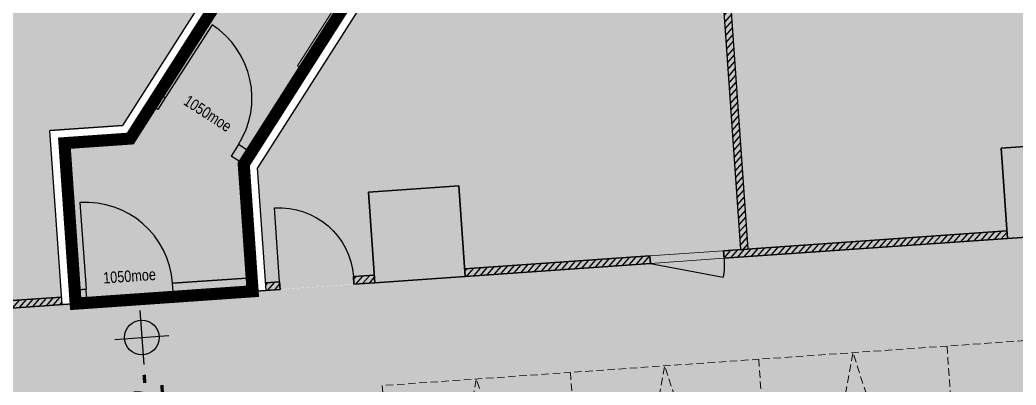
# Model space of a CAD drawing. Header units: millimetres. Extents: x 834311283 to 834708468, y 817882832 to 818197366.
# Drawn here: x 834570828 to 834584024, y 818085873 to 818090707 of the extents above; entities that cross this region are included whole.
import ezdxf

# ---------------------------------------------------------------- set-up
doc = ezdxf.new("R2010")
doc.units = ezdxf.units.MM
doc.header["$LTSCALE"] = 3
doc.linetypes.add('DASHED2', pattern=[0.375, 0.25, -0.125])
doc.linetypes.add('DIVIDE', pattern=[1.25, 0.5, -0.25, 0, -0.25, 0, -0.25])
for name, color, linetype in [('_DEVELOPMENT BOUNDARY', 96, 'DIVIDE'), ('_SUBLEASE LINE', 10, 'DIVIDE'), ('ADRG-WORKS-B02$0$ARG832_', 8, 'Continuous'), ('BD-CB-SOLID-DH', 251, 'Continuous'), ('UAJ-00XREF', 7, 'Continuous')]:
    doc.layers.add(name, color=color, linetype=linetype)
for name, color, linetype, lineweight in [('Hatch (LTC&CB)', 252, 'Continuous', 35), ('HATCH-SUBLEASE', 241, 'Continuous', 5), ('UAJ-00ANNO-t', 7, 'Continuous', 5), ('UAJ-05SYMB', 7, 'Continuous', 5), ('UAJ-22INWA-bw', 3, 'Continuous', 35), ('UAJ-22INWA-rc', 6, 'Continuous', 35), ('UAJ-23FLOR-a', 1, 'Continuous', 13), ('UAJ-23FLOR-h', 251, 'Continuous', 9), ('UAJ-28STRU', 6, 'Continuous', 35), ('UAJ-32INFR', 7, 'Continuous', 25), ('UAJ-34RAIL-a', 1, 'Continuous', 13)]:
    doc.layers.add(name, color=color, linetype=linetype, lineweight=lineweight)
doc.layers.add('UAJ-01LAYO-$', color=32, linetype='Continuous', lineweight=5, plot=False)
doc.styles.add('3A35X-MAGP-P-B02-0$0$Kowloon_standard', font='arial.ttf', dxfattribs={"width": 0.8, "height": 2.5})
doc.styles.add('Kowloon_standard', font='arial.ttf', dxfattribs={"width": 0.8, "height": 2.5})

# ---------------------------------------------------------------- blocks, each defined once
blk = doc.blocks.new('ADRG-WORKS-B02$0$car2x5_2')
at = {"layer": 'UAJ-05SYMB', "linetype": 'DASHED2', "lineweight": -2, "ltscale": 4, "flags": 128}
blk.add_lwpolyline([(0, 4.435e-13), (-8.871e-13, 152.4000000000004), (76.19999999999912, 152.4000000000004), (76.2, 4.435e-13), (0, 4.435e-13)], close=True, dxfattribs=at)
blk.add_lwpolyline([(-8.871e-13, 152.4000000000004), (38.1, 4.435e-13), (76.19999999999912, 152.4000000000004)], dxfattribs=at)
blk = doc.blocks.new('D1050')
blk.add_line((2.384185791015625e-07, 1150), (1.192092895507812e-07, 0))
blk.add_arc((-0.01708555221557617, -1.192092895507812e-07), 1150.000000259058, 0, 89.9991462263538)
at = {"layer": 'UAJ-01LAYO-$', "insert": (237.1811995506287, 209.252718091011), "char_height": 149.9999999999999, "width": 342.4426757860987, "attachment_point": 1, "style": 'Kowloon_standard'}
blk.add_mtext('1050moe', dxfattribs=at)
blk = doc.blocks.new('D980')
at = {"flags": 128}
blk.add_lwpolyline([(0, 0), (0, 980, -0.414213562373095), (980, 0)], format="xyb", dxfattribs=at)
blk = doc.blocks.new('DA980')
blk.add_line((1.192092895507812e-07, 2.384185791015625e-07), (947.674357175827, 249.6263471841812))
blk.add_arc((0, 2.384185791015625e-07), 980.0000001359389, 359.9892970936951, 14.75704182408834)
blk = doc.blocks.new('GBP-LB02_LEV-6.53')
at = {"layer": 'BD-CB-SOLID-DH'}
h = blk.add_hatch(dxfattribs=at)
h.set_pattern_fill('ANSI31', color=256, scale=20, angle=359.9946671853338, style=0)
h.set_pattern_definition([(48.98824288196197, (833573439.664471, 817701771.387095), (-47.91550873736223, 41.6695815006554), [])])
h.paths.add_polyline_path([(834580374.448942, 818087666.5178264), (834580474.2052572, 818087673.4914664), (834579953.747912, 818095118.4163573), (834579853.9984806, 818095111.4426476)])
h.paths.add_polyline_path([(834580393.627153, 818087392.1779038), (834580393.6271479, 818087392.177977), (834580219.0533214, 818087379.9739276)])
h = blk.add_hatch(dxfattribs=at)
h.set_pattern_fill('ANSI31', color=256, scale=20, angle=359.9946671853338, style=0)
h.set_pattern_definition([(48.98824288196197, (834608352.2586421, 818127038.9323963), (-47.91550873736223, 41.6695815006554), [])])
h.paths.add_polyline_path([(834579179.3547283, 818087482.746742), (834579172.3823328, 818087582.4852555), (834576720.9376413, 818087411.1127224), (834576727.9121708, 818087311.3836744)])
h.paths.add_polyline_path([(834580149.9964665, 818087650.8270831), (834580156.9691205, 818087551.0848722), (834583910.4125798, 818087813.4616442), (834583903.4388423, 818087913.2180439)])
h = blk.add_hatch(dxfattribs=at)
h.set_pattern_fill('ANSI31', color=256, scale=20, angle=359.9946671853338, style=0)
h.set_pattern_definition([(48.98824288196197, (834623294.8481184, 818128682.2401838), (-47.91550873736223, 41.6695815006554), [])])
h.paths.add_polyline_path([(834575530.8633149, 818087227.6667466), (834575523.8896592, 818087327.423291), (834575246.4581703, 818087308.0289571), (834575253.4318258, 818087208.2724131)])
h = blk.add_hatch(dxfattribs=at)
h.set_pattern_fill('ANSI31', color=256, scale=20, angle=359.9946671853338, style=0)
h.set_pattern_definition([(48.98824288196197, (834622039.7891903, 818128594.6943513), (-47.91550873736223, 41.6695815006554), [])])
h.paths.add_polyline_path([(834574275.8043867, 818087140.1209141), (834574268.830731, 818087239.8774585), (834574083.7226366, 818087226.7458937), (834574090.6963836, 818087126.9893564)])
h = blk.add_hatch(dxfattribs=at)
h.set_pattern_fill('ANSI31', color=256, scale=20, angle=359.9946671853338, style=0)
h.set_pattern_definition([(48.98824288196197, (834617134.4267309, 818128251.5851413), (-47.91550873736223, 41.6695815006554), [])])
h.paths.add_polyline_path([(834571387.2940342, 818086938.0032817), (834571380.3202875, 818087037.7598197), (834568350.1000915, 818086825.9269712), (834568357.0738385, 818086726.1704338)])
at = {"layer": 'UAJ-23FLOR-h'}
h = blk.add_hatch(dxfattribs=at)
h.set_pattern_fill('EARTH', color=256, scale=180, angle=45)
h.set_pattern_definition([(48.99890852994428, (833819452.4835471, 817786003.3590384), (-112.7268621600291, 1612.510668041472), [1143, -1143]), (48.99890852994428, (833819129.0015101, 817786284.568502), (-112.7268621600291, 1612.510668041472), [1143, -1143]), (48.99890852994428, (833818805.5194733, 817786565.7779655), (-112.7268621600291, 1612.510668041472), [1143, -1143]), (138.9989085299443, (833818791.4286155, 817786767.341799), (-1612.510668041472, -112.7268621600291), [1143, -1143]), (138.9989085299443, (833819072.638079, 817787090.823836), (-1612.510668041472, -112.7268621600291), [1143, -1143]), (138.9989085299443, (833819353.8475426, 817787414.3058729), (-1612.510668041472, -112.7268621600291), [1143, -1143])])
h.paths.add_polyline_path([(834607546.489914, 818192773.8916651), (834673232.9368618, 818197365.8780692), (834691373.7887626, 817937868.569913), (834685588.4607487, 817937127.6430434), (834685105.737498, 817940896.857602), (834650587.6674813, 817936476.1289068), (834651070.3907301, 817932706.9143615), (834551919.0352749, 817920008.601796), (834482026.6875536, 817893354.505612), (834383075.7475835, 817886437.076049), (834441506.4995006, 817949096.3580177), (834458453.7500002, 817967379.2999998), (834478637.6000003, 817989841.6999999), (834483448.3000003, 817995421.2999997), (834489786.8000002, 818002934.0999999), (834500656.3000004, 818016266.1), (834508244.2000003, 818025929.9), (834515683.5000002, 818035708.4999999), (834523692.1500002, 818046595.75), (834532219.3000002, 818058623.75), (834546606.4000003, 818080041.6), (834556456.7000003, 818095618.3000001), (834568418.3000003, 818115665.3), (834578621.5500003, 818133890.65), (834588349.1000003, 818152374.5), (834599172.5000002, 818174435.3000001)])
h.paths.add_polyline_path([(834640304.9205754, 818055632.724982), (834646290.8670971, 818056051.8197085), (834642791.68405, 818105910.8518904), (834636806.9000093, 818105492.4693737), (834634251.8150861, 818142031.4177986), (834610016.1973183, 818140337.1580075), (834609788.3040171, 818143597.0764725), (834587768.8782567, 818140310.2094649), (834567220.9581476, 818104369.6835257), (834565437.03285, 818101393.3793707), (834564610.1881045, 818100023.5882319), (834562784.5789996, 818096938.6312524), (834556654.2675333, 818087090.8253415), (834555720.087261, 818085606.747942), (834554860.1115384, 818084257.5104698), (834550875.6697745, 818078006.2196822), (834545204.9353101, 818069586.3739132), (834542258.3943995, 818065225.6315111), (834541362.7922996, 818063899.7744757), (834537651.0516131, 818058368.7728037), (834531077.6581107, 818048811.4306496), (834524249.2454296, 818039614.411969), (834520784.8111324, 818034888.8899139), (834515055.3396788, 818027075.672479), (834507323.9410119, 818017200.0913588), (834503054.2627076, 818011761.6223992), (834508701.854493, 817930984.42202), (834535271.705267, 817933687.1625333), (834599034.8614085, 817940173.2834697), (834631909.3504056, 817943517.3124893), (834645776.1065576, 817944927.9001964), (834645137.4445837, 817954063.3931775), (834645032.8383249, 817955559.7412419), (834644307.9897524, 817965928.697765), (834644203.3835472, 817967425.0458288), (834643505.5806562, 817977406.6319067), (834643400.9743955, 817978902.9799666), (834642523.6623843, 817991452.5625781), (834642419.056123, 817992948.9106454), (834641155.0647764, 818011283.8032656), (834643398.9266214, 818011440.903013)], flags=16)
h.paths.add_polyline_path([(834450838.26049, 817950881.8800887), (834498826.0982957, 817954236.5978773), (834500064.56546, 817936519.6245999), (834506621.1639228, 817936977.9811146), (834507095.3787206, 817930194.5365381), (834500538.7478187, 817929736.1777552), (834500559.3027261, 817929436.8825322), (834452571.8298296, 817926082.1901612)], flags=16)
at = {"layer": 'UAJ-22INWA-bw', "lineweight": -3}
for p, q in [((834579853.9984806, 818095111.4426476), (834580374.4489417, 818087666.5178266)), ((834580474.2053592, 818087673.4914736), (834579953.7507867, 818095118.4165584))]:
    blk.add_line(p, q, dxfattribs=at)
at = {"layer": 'UAJ-22INWA-rc', "lineweight": -3}
for p, q in [((834575932.0621536, 818092151.2115028), (834573890.285298, 818088948.6365873)), ((834576083.8401415, 818092054.4466211), (834573977.2236624, 818088750.1692343)), ((834573788.8959596, 818091821.696783), (834572187.3071525, 818089309.5671521)), ((834574037.4388343, 818091876.7098967), (834572667.9108114, 818089728.5730522)), ((834572752.2034384, 818089674.7901123), (834572655.4385569, 818089523.0121243)), ((834572752.2034384, 818089674.7901123), (834572667.9029783, 818089728.5780501)), ((834572571.1459298, 818089576.7950644), (834572290.3307786, 818089136.3299093)), ((834572655.4385569, 818089523.0121243), (834572571.0832928, 818089576.8350298)), ((834571387.2940344, 818086938.0032818), (834571226.2004777, 818089242.3793073)), ((834571554.3030692, 818087130.1176305), (834571418.315002, 818089075.3701197)), ((834573721.644329, 818089056.2380161), (834573624.8794473, 818088904.4600282)), ((834573890.2852981, 818088948.6365873), (834573721.644329, 818089056.2380161)), ((834573793.5204163, 818088796.8585992), (834573624.8794471, 818088904.460028)), ((834573898.5818596, 818087293.9985436), (834573793.5204161, 818088796.8585993)), ((834574090.6963836, 818087126.9893564), (834573977.2236624, 818088750.1692343)), ((834572863.6738455, 818087041.2121977), (834572851.1211008, 818087220.773965)), ((834571716.49063, 818086961.0163465), (834571703.9378854, 818087140.578114))]:
    blk.add_line(p, q, dxfattribs=at)
at = {"layer": 'UAJ-22INWA-rc'}
for p, q in [((834571226.2004777, 818089242.3793073), (834572187.3071525, 818089309.5671521)), ((834571418.315002, 818089075.3701197), (834572290.3307786, 818089136.3299093)), ((834580149.9964665, 818087650.827083), (834583903.4388422, 818087913.2180438)), ((834580156.9701221, 818087551.0705386), (834583910.4130775, 818087813.46154)), ((834576720.9376411, 818087411.1127223), (834579172.3823328, 818087582.4852552)), ((834579179.3559886, 818087482.7287112), (834579172.3846352, 818087582.4523169)), ((834580156.9701222, 818087551.0705386), (834580149.9987688, 818087650.7941446)), ((834576727.9140804, 818087311.3563726), (834579179.3559887, 818087482.728711)), ((834575246.4448649, 818087308.2192862, 0.1485117627889849), (834575253.4318259, 818087208.2724131, 0.1485117627889849)), ((834575246.4581703, 818087308.0289572, 0.1485117626741017), (834575523.8896592, 818087327.4232911, 0.1485117626741017)), ((834572851.1211007, 818087220.7739655), (834573898.5818596, 818087293.9985436)), ((834574083.7226367, 818087226.7458938, 0.1485117626741017), (834574268.8440362, 818087239.6871294, 0.1485117626741017)), ((834574268.830731, 818087239.8774585, 0.1485117627889849), (834574275.8176922, 818087139.9305856, 0.1485117627889849)), ((834575253.4318259, 818087208.2724131), (834575530.8575888, 818087227.6663469)), ((834568350.1001828, 818086825.9269782), (834571380.3202875, 818087037.7598199)), ((834571554.3030692, 818087130.1176305), (834571703.9378854, 818087140.5781143)), ((834572863.6738455, 818087041.2121977), (834574275.8176922, 818087139.9305856)), ((834568357.0738386, 818086726.1704338), (834571716.49063, 818086961.0163465))]:
    blk.add_line(p, q, dxfattribs=at)
at = {"layer": 'UAJ-23FLOR-a'}
for p, q in [((834579172.3846352, 818087582.4523168), (834580149.9987687, 818087650.7941445)), ((834579179.3559886, 818087482.7287112), (834580156.9701221, 818087551.0705386))]:
    blk.add_line(p, q, dxfattribs=at)
at = {"layer": 'UAJ-34RAIL-a', "elevation": -2.216242608727899e-06, "flags": 128}
for points in [[(834574504.7596378, 818090098.4719093), (834575791.1234815, 818092116.1637869), (834574100.4853501, 818093194.017036), (834576917.6200001, 818097612.7588866), (834578227.5971886, 818097704.3363383)], [(834574546.9201901, 818090071.5927755), (834575860.1631677, 818092131.4452055), (834574169.5250362, 818093209.2984546), (834576946.2376896, 818097564.6374544), (834578231.0840621, 818097654.4580693)], [(834574504.7596378, 818090098.471909), (834574546.9201901, 818090071.5927755)]]:
    blk.add_lwpolyline(points, dxfattribs=at)
at = {"rotation": 3.998856175386646}
blk.add_blockref('D1050', (834571703.9378854, 818087140.578114), dxfattribs=at)
at = {"layer": 'ADRG-WORKS-B02$0$ARG832_', "linetype": 'Continuous', "lineweight": 0, "xscale": 32.8083989501057, "yscale": 32.8083989501057, "zscale": 32.8083989501057, "rotation": 183.9989085254153}
for p in [(834585603.0209011, 818086563.4889586), (834583109.1074538, 818086389.1452824), (834580615.1940063, 818086214.8016064), (834578121.2805592, 818086040.4579304)]:
    blk.add_blockref('ADRG-WORKS-B02$0$car2x5_2', p, dxfattribs=at)
at = {"layer": 'UAJ-32INFR', "lineweight": -2, "rotation": 327.1714576872816}
blk.add_blockref('D1050', (834572751.9326426, 818089674.3653626), dxfattribs=at)
at = {"layer": 'UAJ-32INFR', "rotation": 3.998856175386646}
blk.add_blockref('D980', (834574268.830731, 818087239.8774585), dxfattribs=at)
at = {"layer": 'UAJ-32INFR', "xscale": -1, "rotation": 183.9988561744941}
blk.add_blockref('DA980', (834579179.3536861, 818087482.76165), dxfattribs=at)
blk = doc.blocks.new('GBP-STR-B02-L1')
at = {"layer": 'UAJ-28STRU', "ltscale": 2, "flags": 128}
for points in [[(834583826.6678911, 818089010.5373572), (834583910.4066622, 818087813.462665), (834585107.4613537, 818087897.1784273), (834585023.7440875, 818089094.2546235), (834583826.6893961, 818089010.538861)], [(834575447.1187083, 818088424.7426043), (834575530.8574793, 818087227.667912), (834576727.9121708, 818087311.3836744), (834576644.1949046, 818088508.4598706), (834575447.1402133, 818088424.7441081)]]:
    blk.add_lwpolyline(points, dxfattribs=at)

msp = doc.modelspace()

# ---------------------------------------------------------------- hatches: boundary and pattern name
h = msp.add_hatch(color=256)
h.dxf.hatch_style = 1
h.paths.add_polyline_path([(834572443.3346915, 818086503.0869068), (834572427.3584547, 818086731.6202943, 0.4142135623730951), (834572214.801304, 818086487.11067)])
h = msp.add_hatch(color=256)
h.dxf.hatch_style = 1
h.paths.add_polyline_path([(834572671.8680791, 818086519.0631436), (834572443.3346915, 818086503.0869068), (834572459.3109283, 818086274.5535192, 0.4142135623730951)])
at = {"layer": 'Hatch (LTC&CB)'}
h = msp.add_hatch(color=256, dxfattribs=at)
h.dxf.hatch_style = 1
h.paths.add_polyline_path([(834580720.5505173, 818108358.215915), (834581346.3054581, 818099412.8326279), (834587355.6501268, 818099832.9228729), (834586513.5655628, 818111878.5902817), (834593090.0722554, 818112338.3385379), (834592853.4270719, 818115723.448801), (834592754.139494, 818115716.5078379), (834592645.6418183, 818117261.7809111), (834585910.0687612, 818116793.6042888), (834584138.0198191, 818113718.586615)], flags=16)
edge = h.paths.add_edge_path()
edge.add_line((834595699.6596316, 818117742.4536539), (834595837.5423474, 818118350.9485564))
edge.add_line((834595837.5423474, 818118350.9485564), (834597125.3930976, 818117853.402819))
edge.add_line((834597125.3930976, 818117853.402819), (834597253.2191873, 818116025.0135952))
edge.add_line((834597253.2191873, 818116025.0135952), (834598450.2976843, 818116108.6985625))
edge.add_line((834598450.2976843, 818116108.6985625), (834598029.2806151, 818122128.5962024))
edge.add_line((834598029.2806151, 818122128.5962024), (834596912.0544093, 818122050.4595428))
edge.add_line((834596912.0544093, 818122050.4595428), (834593854.8662881, 818121836.772436))
edge.add_line((834593854.8662881, 818121836.772436), (834593804.6593692, 818122555.0129871))
edge.add_line((834593804.6593692, 818122555.0129871), (834589038.1862555, 818122221.8040444))
edge.add_line((834589038.1862555, 818122221.8040444), (834591205.1325626, 818125982.072159))
edge.add_line((834591205.1325626, 818125982.072159), (834595664.2354412, 818133719.9059334))
edge.add_line((834595664.2354412, 818133719.9059334), (834598083.0012625, 818133879.1666163))
edge.add_line((834598083.0012625, 818133879.1666163), (834598030.0179212, 818134637.1226349))
edge.add_line((834598030.0179212, 818134637.1226349), (834606931.1862963, 818135359.6309593))
edge.add_line((834606931.1862963, 818135359.6309593), (834606697.566341, 818138701.4668185))
edge.add_arc((834607246.2272997, 818138739.822427), 550.0000002308886, 94.01917552996838, 183.9989085145046, ccw=False)
edge.add_line((834607207.6776178, 818139288.4697839), (834610075.4480458, 818139489.6011008))
edge.add_line((834610075.4480458, 818139489.6011008), (834609788.304017, 818143597.0764726))
edge.add_line((834609788.304017, 818143597.0764726), (834587769.571831, 818140310.3131735))
edge.add_line((834587769.571831, 818140310.3131735), (834584805.5374105, 818135090.8392593))
edge.add_line((834584805.5374105, 818135090.8392593), (834579233.5889099, 818125278.3079808))
edge.add_line((834579233.5889099, 818125278.3079808), (834575703.7422601, 818119134.41848))
edge.add_line((834575703.7422601, 818119134.41848), (834571220.6656611, 818111331.3846017))
edge.add_line((834571220.6656611, 818111331.3846017), (834567220.9620502, 818104369.6795435))
edge.add_line((834567220.9620502, 818104369.6795435), (834565437.0367523, 818101393.3753885))
edge.add_line((834565437.0367523, 818101393.3753885), (834564610.192007, 818100023.5842496))
edge.add_line((834564610.192007, 818100023.5842496), (834561579.0016899, 818095001.9670159))
edge.add_line((834561579.0016899, 818095001.9670159), (834556654.2716097, 818087090.821251))
edge.add_line((834556654.2716097, 818087090.821251), (834555720.0911633, 818085606.7439599))
edge.add_line((834555720.0911633, 818085606.7439599), (834554860.1155381, 818084257.5064257))
edge.add_line((834554860.1155381, 818084257.5064257), (834553942.1014596, 818082817.2111235))
edge.add_line((834553942.1014596, 818082817.2111235), (834559777.5423065, 818078809.6794236))
edge.add_line((834559777.5423065, 818078809.6794236), (834564743.0973791, 818086869.6070931))
edge.add_line((834564743.0973791, 818086869.6070931), (834564750.6052372, 818086762.210322))
edge.add_line((834564750.6052372, 818086762.210322), (834564812.3006849, 818085879.6827158))
edge.add_line((834564812.3006849, 818085879.6827158), (834565966.6079293, 818085960.3776448))
edge.add_line((834565966.6079293, 818085960.3776448), (834566366.0916157, 818086586.9873358))
edge.add_line((834566366.0916157, 818086586.9873358), (834571387.2940344, 818086938.0032821))
edge.add_line((834571387.2940344, 818086938.0032821), (834571226.2004777, 818089242.3793073))
edge.add_line((834571226.2004777, 818089242.3793073), (834572187.3071525, 818089309.5671521))
edge.add_line((834572187.3071525, 818089309.5671521), (834573788.8959597, 818091821.6967831))
edge.add_line((834573788.8959597, 818091821.6967831), (834570732.4402024, 818093770.3162836))
edge.add_line((834570732.4402024, 818093770.3162836), (834572926.8551253, 818097212.3075886))
edge.add_line((834572926.8551253, 818097212.3075886), (834574442.9235829, 818096604.2664346))
edge.add_line((834574442.9235829, 818096604.2664346), (834575330.8453596, 818097960.2247905))
edge.add_line((834575330.8453596, 818097960.2247905), (834574342.1162754, 818096455.8844832))
edge.add_line((834574342.1162754, 818096455.8844832), (834576100.0371819, 818095809.5109164))
edge.add_line((834576100.0371819, 818095809.5109164), (834574490.1517923, 818093283.9599861))
edge.add_line((834574490.1517923, 818093283.9599861), (834576180.6050237, 818092206.2246094))
edge.add_line((834576180.6050237, 818092206.2246094), (834573977.2236624, 818088750.1692343))
edge.add_line((834573977.2236624, 818088750.1692343), (834574090.6963835, 818087126.9893564))
edge.add_line((834574090.6963835, 818087126.9893564), (834590120.2932334, 818088247.6092162))
edge.add_line((834590120.2932334, 818088247.6092162), (834589860.5287758, 818091963.48007))
edge.add_line((834589860.5287758, 818091963.48007), (834589760.7425408, 818091956.5042471))
edge.add_line((834589760.7425408, 818091956.5042471), (834588467.1130158, 818110461.3341186))
edge.add_line((834588467.1130158, 818110461.3341186), (834603530.881107, 818111514.4218019))
edge.add_line((834603530.881107, 818111514.4218019), (834603422.7837118, 818113060.6743189))
edge.add_line((834603422.7837118, 818113060.6743189), (834594636.5589463, 818112446.449818))
edge.add_line((834594636.5589463, 818112446.449818), (834594225.925149, 818118317.8403535))
edge.add_line((834594225.925149, 818118317.8403535), (834595699.6596316, 818117742.4536539))
h = msp.add_hatch(color=256, dxfattribs=at)
h.dxf.hatch_style = 1
edge = h.paths.add_edge_path()
edge.add_line((834603046.7342024, 818120570.3998559), (834603570.3989224, 818113071.6161147))
edge.add_line((834603570.3989224, 818113071.6161147), (834603520.5354689, 818113068.1339855))
edge.add_line((834603520.5354689, 818113068.1339855), (834605030.516391, 818091445.7942588))
edge.add_line((834605030.516391, 818091445.7942588), (834596062.0838633, 818090819.489886))
edge.add_line((834596062.0838633, 818090819.489886), (834594349.4260094, 818091047.9047761))
edge.add_line((834594349.4260094, 818091047.9047761), (834594263.8925917, 818092272.7277328))
edge.add_line((834594263.8925917, 818092272.7277328), (834589856.9444636, 818091964.9760431))
edge.add_line((834589856.9444636, 818091964.9760431), (834590117.7413924, 818088245.1875268))
edge.add_line((834590117.7413924, 818088245.1875268), (834566363.5397747, 818086584.5656464))
edge.add_line((834566363.5397747, 818086584.5656464), (834565962.5765126, 818085963.6377326))
edge.add_line((834565962.5765126, 818085963.6377326), (834564808.266138, 818085883.0326952))
edge.add_line((834564808.266138, 818085883.0326952), (834564739.1361034, 818086872.9621922))
edge.add_line((834564739.1361034, 818086872.9621922), (834559772.9844744, 818078813.4020791))
edge.add_line((834559772.9844744, 818078813.4020791), (834559652.8866382, 818078627.3454379))
edge.add_line((834559652.8866382, 818078627.3454379), (834555591.6924698, 818072335.7071383))
edge.add_line((834555591.6924698, 818072335.7071383), (834556600.5690768, 818057888.7779672))
edge.add_line((834556600.5690768, 818057888.7779672), (834583392.4716997, 818059759.7446966))
edge.add_line((834583392.4716997, 818059759.7446966), (834583740.6725191, 818054773.5724065))
edge.add_line((834583740.6725191, 818054773.5724065), (834585729.8683645, 818054912.4844978))
edge.add_line((834585729.8683645, 818054912.4844978), (834585918.6277006, 818052209.5961987))
edge.add_line((834585918.6277006, 818052209.5961987), (834593655.2105064, 818052750.4426683))
edge.add_line((834593655.2105064, 818052750.4426683), (834593524.6457539, 818054626.4053789))
edge.add_line((834593524.6457539, 818054626.4053789), (834595685.2663698, 818054828.1922395))
edge.add_line((834595685.2663698, 818054828.1922395), (834595642.1075437, 818055445.5608972))
edge.add_line((834595642.1075437, 818055445.5608972), (834603574.1679742, 818055999.5646086))
edge.add_line((834603574.1679742, 818055999.5646086), (834603593.1649302, 818055727.8210908))
edge.add_line((834603593.1649302, 818055727.8210908), (834609149.8283305, 818056113.051147))
edge.add_line((834609149.8283305, 818056113.051147), (834609961.6811628, 818044499.60886))
edge.add_line((834609961.6811628, 818044499.60886), (834607597.4890233, 818044334.3336987))
edge.add_line((834607597.4890233, 818044334.3336987), (834607738.3492788, 818042319.2509434))
edge.add_line((834607738.3492788, 818042319.2509434), (834607188.834614, 818042280.8352567))
edge.add_line((834607188.834614, 818042280.8352567), (834607246.7172831, 818041452.8564284))
edge.add_line((834607246.7172831, 818041452.8564284), (834606778.7108061, 818041420.1393167))
edge.add_line((834606778.7108061, 818041420.1393167), (834606918.1857468, 818039425.0085586))
edge.add_line((834606918.1857468, 818039425.0085586), (834607935.7024335, 818039496.1407784))
edge.add_line((834607935.7024335, 818039496.1407784), (834609050.7921628, 818023533.0402577))
edge.add_line((834609050.7921628, 818023533.0402577), (834608232.7771541, 818023475.4448087))
edge.add_line((834608232.7771541, 818023475.4448087), (834608346.920346, 818021882.1726148))
edge.add_line((834608346.920346, 818021882.1726148), (834608686.0553432, 818021905.8823687))
edge.add_line((834608686.0553432, 818021905.8823687), (834608836.925667, 818019761.0984212))
edge.add_line((834608836.925667, 818019761.0984212), (834612672.5750585, 818020029.664939))
edge.add_line((834612672.5750585, 818020029.664939), (834619051.0304571, 818014483.9166096))
edge.add_line((834619051.0304571, 818014483.9166096), (834622899.4886339, 817959374.6959864))
edge.add_line((834622899.4886339, 817959374.6959864), (834621609.7951981, 817959284.6324236))
edge.add_line((834621609.7951981, 817959284.6324236), (834622040.2466698, 817953164.0415437))
edge.add_line((834622040.2466698, 817953164.0415437), (834631457.4781685, 817953821.660446))
edge.add_line((834631457.4781685, 817953821.660446), (834632946.4646888, 817954031.6782951))
edge.add_line((834632946.4646888, 817954031.6782951), (834645066.5842453, 817954878.0665642))
edge.add_line((834645066.5842453, 817954878.0665642), (834643180.4101955, 817981887.8319732))
edge.add_line((834643180.4101955, 817981887.8319732), (834641145.567558, 818011281.2757677))
edge.add_line((834641145.567558, 818011281.2757677), (834643372.7961631, 818011422.4386537))
edge.add_line((834643372.7961631, 818011422.4386537), (834640286.8978385, 818055611.9173809))
edge.add_line((834640286.8978385, 818055611.9173809), (834646272.3208872, 818056029.8993868))
edge.add_line((834646272.3208872, 818056029.8993868), (834642796.6088399, 818105927.0671552))
edge.add_line((834642796.6088399, 818105927.0671552), (834636811.2279959, 818105508.478868))
edge.add_line((834636811.2279959, 818105508.478868), (834634252.0600387, 818142029.6323127))
edge.add_line((834634252.0600387, 818142029.6323127), (834610016.1934155, 818140337.1619899))
edge.add_line((834610016.1934155, 818140337.1619899), (834610078.8906857, 818139439.3485059))
edge.add_line((834610078.8906857, 818139439.3485059), (834607208.6302934, 818139236.1710621))
edge.add_arc((834607243.6754587, 818138737.4007378), 500.0000000625392, 94.01917552314502, 183.9989085289978)
edge.add_line((834606744.8927691, 818138702.5320026), (834607638.0731224, 818125925.9599345))
edge.add_line((834607638.0731224, 818125925.9599345), (834604073.3528776, 818125679.5218723))
edge.add_line((834604073.3528776, 818125679.5218723), (834604423.425785, 818120666.5387033))
edge.add_line((834604423.425785, 818120666.5387033), (834603046.7342024, 818120570.3998559))
at = {"layer": 'HATCH-SUBLEASE'}
h = msp.add_hatch(color=256, dxfattribs=at)
h.dxf.hatch_style = 1
h.paths.add_polyline_path([(834573793.194509, 818088797.0664005), (834575932.0621536, 818092151.2115028), (834574241.4240266, 818093229.0647591), (834575902.1281061, 818095833.9181046), (834574533.3629019, 818096374.5224564), (834573668.2819619, 818095017.6225494), (834573516.503969, 818095114.3874236), (834574438.98551, 818096561.321531), (834573070.0094988, 818097102.0091423), (834570980.9829715, 818093825.3294648), (834574037.4388343, 818091876.7098967), (834572290.3307788, 818089136.3299094), (834571418.3150021, 818089075.3701198), (834571566.8556496, 818086950.5558513), (834573910.8232008, 818087114.4150066)])

# ---------------------------------------------------------------- linework, layer by layer
for p, q in [((834572418.2292016, 818086862.2104431), (834572468.4401815, 818086143.9633704)), ((834572084.2111552, 818086477.9814168), (834572802.4582279, 818086528.1923968))]:
    msp.add_line(p, q)
msp.add_circle((834572443.3346915, 818086503.0869068), 229.0911376816071)
at = {"layer": '_DEVELOPMENT BOUNDARY', "const_width": 160}
msp.add_lwpolyline([(834573793.194509, 818088797.0664005), (834575932.0621536, 818092151.2115028), (834574241.4240266, 818093229.0647591), (834575902.1281061, 818095833.9181046), (834574533.3629019, 818096374.5224564), (834573668.2819619, 818095017.6225494), (834573516.503969, 818095114.3874236), (834574438.98551, 818096561.321531), (834573070.0094988, 818097102.0091423), (834570980.9829715, 818093825.3294648), (834574037.4388343, 818091876.7098967), (834572290.3307788, 818089136.3299094), (834571418.3150021, 818089075.3701198), (834571566.8556496, 818086950.5558513), (834573910.8232008, 818087114.4150066)], close=True, dxfattribs=at)
at = {"layer": '_SUBLEASE LINE', "const_width": 160}
msp.add_lwpolyline([(834573793.194509, 818088797.0664005), (834575932.0621536, 818092151.2115028), (834574241.4240266, 818093229.0647591), (834575902.1281061, 818095833.9181046), (834574533.3629019, 818096374.5224564), (834573668.2819619, 818095017.6225494), (834573516.503969, 818095114.3874236), (834574438.98551, 818096561.321531), (834573070.0094988, 818097102.0091423), (834570980.9829715, 818093825.3294648), (834574037.4388343, 818091876.7098967), (834572290.3307788, 818089136.3299094), (834571418.3150021, 818089075.3701198), (834571566.8556496, 818086950.5558513), (834573910.8232008, 818087114.4150066)], close=True, dxfattribs=at)

# ---------------------------------------------------------------- block references
at = {"layer": 'UAJ-00XREF'}
for name in ['GBP-LB02_LEV-6.53', 'GBP-STR-B02-L1']:
    msp.add_blockref(name, (0, 0), dxfattribs=at)

# ---------------------------------------------------------------- texts
at = {"layer": 'UAJ-00ANNO-t', "style": '3A35X-MAGP-P-B02-0$0$Kowloon_standard', "width": 0.8}
msp.add_text('-7.32', height=400, rotation=273.9989090387548, dxfattribs=at).set_placement((834572318.9522147, 818086017.503077))

doc.saveas('drawing.dxf')
